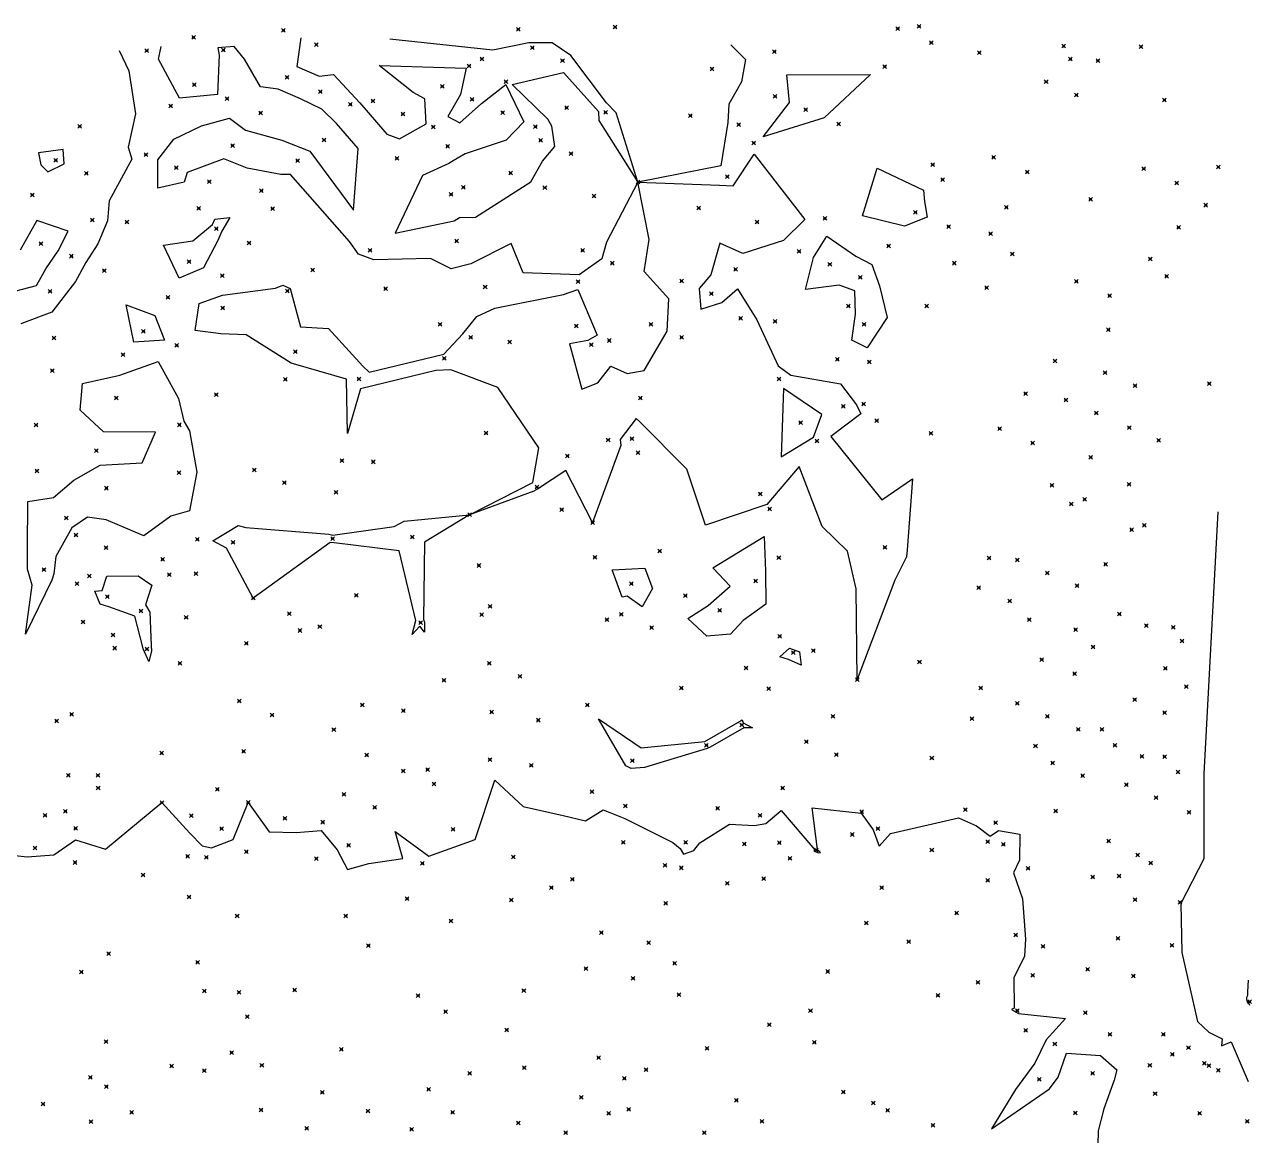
# Model space of a CAD drawing. Header units: inches. Extents: x 1411897 to 1412713, y 4930955 to 4931789.
# Drawn here: x 1412260.9 to 1412327.5, y 4931623.9 to 4931684.2 of the extents above; entities that cross this region are included whole.
import ezdxf

# ---------------------------------------------------------------- set-up
doc = ezdxf.new("R2010")
doc.units = ezdxf.units.IN
doc.header["$MEASUREMENT"] = 0
doc.header["$PDMODE"] = 35
doc.header["$PDSIZE"] = 0.1

msp = doc.modelspace()

# ---------------------------------------------------------------- linework, layer by layer
at = {"color": 2, "true_color": 0xf1eb1f}
for p, q in [((1412275.868, 4931683.512), (1412275.65, 4931681.97)), ((1412286.294, 4931682.853), (1412280.699, 4931683.452)), ((1412266.008, 4931682.826), (1412266.529, 4931681.724)), ((1412268.145, 4931682.357), (1412268.282, 4931683.042)), ((1412272.253, 4931683.045), (1412271.365, 4931682.975)), ((1412271.365, 4931682.975), (1412271.434, 4931682.581)), ((1412272.813, 4931682.36), (1412272.253, 4931683.045)), ((1412288.247, 4931683.243), (1412286.294, 4931682.853)), ((1412289.519, 4931683.247), (1412288.247, 4931683.243)), ((1412290.532, 4931682.567), (1412289.519, 4931683.247)), ((1412299.231, 4931683.133), (1412300.025, 4931682.336)), ((1412269.272, 4931680.244), (1412268.145, 4931682.357)), ((1412271.434, 4931682.581), (1412271.336, 4931680.434)), ((1412273.671, 4931680.86), (1412272.813, 4931682.36)), ((1412281.963, 4931680.547), (1412280.13, 4931682.015)), ((1412280.13, 4931682.015), (1412284.848, 4931681.867)), ((1412292.478, 4931679.984), (1412290.532, 4931682.567)), ((1412300.025, 4931682.336), (1412299.801, 4931681.135)), ((1412266.529, 4931681.724), (1412266.879, 4931679.388)), ((1412275.65, 4931681.97), (1412276.857, 4931681.443)), ((1412276.857, 4931681.443), (1412277.635, 4931681.525)), ((1412277.635, 4931681.525), (1412279.074, 4931679.98)), ((1412284.848, 4931681.867), (1412284.547, 4931680.443)), ((1412287.339, 4931680.989), (1412290.135, 4931681.64)), ((1412290.135, 4931681.64), (1412292.035, 4931679.515)), ((1412302.27, 4931681.51), (1412306.8, 4931681.535)), ((1412302.411, 4931680.001), (1412302.27, 4931681.51)), ((1412306.8, 4931681.535), (1412304.297, 4931679.181)), ((1412274.64, 4931680.733), (1412273.671, 4931680.86)), ((1412275.847, 4931680.207), (1412274.64, 4931680.733)), ((1412285.689, 4931679.948), (1412286.995, 4931680.991)), ((1412286.995, 4931680.991), (1412287.982, 4931678.962)), ((1412289.286, 4931679.102), (1412287.339, 4931680.989)), ((1412299.801, 4931681.135), (1412299.123, 4931679.908)), ((1412271.336, 4931680.434), (1412269.272, 4931680.244)), ((1412277.003, 4931679.637), (1412275.847, 4931680.207)), ((1412282.599, 4931680.213), (1412281.963, 4931680.547)), ((1412282.679, 4931678.842), (1412282.599, 4931680.213)), ((1412284.547, 4931680.443), (1412283.851, 4931679.239)), ((1412300.983, 4931678.139), (1412302.411, 4931680.001)), ((1412266.879, 4931679.388), (1412266.493, 4931677.581)), ((1412277.797, 4931678.871), (1412277.003, 4931679.637)), ((1412279.074, 4931679.98), (1412280.538, 4931678.284)), ((1412284.505, 4931678.9), (1412285.689, 4931679.948)), ((1412292.035, 4931679.515), (1412292.046, 4931679.022)), ((1412292.996, 4931679.447), (1412292.478, 4931679.984)), ((1412294.18, 4931675.68), (1412292.996, 4931679.447)), ((1412299.123, 4931679.908), (1412299.068, 4931678.917)), ((1412268.962, 4931678.011), (1412270.48, 4931678.745)), ((1412270.48, 4931678.745), (1412271.985, 4931679.152)), ((1412271.985, 4931679.152), (1412272.869, 4931678.496)), ((1412278.978, 4931677.503), (1412277.797, 4931678.871)), ((1412281.232, 4931678.041), (1412282.679, 4931678.842)), ((1412283.851, 4931679.239), (1412284.505, 4931678.9)), ((1412287.982, 4931678.962), (1412287.027, 4931677.952)), ((1412289.507, 4931678.724), (1412289.286, 4931679.102)), ((1412289.665, 4931677.614), (1412289.507, 4931678.724)), ((1412292.046, 4931679.022), (1412294.18, 4931675.68)), ((1412299.068, 4931678.917), (1412298.677, 4931676.564)), ((1412304.297, 4931679.181), (1412300.983, 4931678.139)), ((1412268.11, 4931676.886), (1412268.962, 4931678.011)), ((1412272.869, 4931678.496), (1412274.829, 4931677.96)), ((1412280.538, 4931678.284), (1412281.232, 4931678.041)), ((1412262.966, 4931677.445), (1412261.613, 4931677.273)), ((1412263.021, 4931676.673), (1412262.966, 4931677.445)), ((1412266.493, 4931677.581), (1412266.69, 4931676.932)), ((1412274.829, 4931677.96), (1412276.355, 4931677.367)), ((1412276.355, 4931677.367), (1412278.721, 4931674.158)), ((1412278.721, 4931674.158), (1412278.978, 4931677.503)), ((1412287.027, 4931677.952), (1412284.79, 4931677.224)), ((1412288.991, 4931676.826), (1412289.665, 4931677.614)), ((1412261.613, 4931677.273), (1412261.742, 4931676.615)), ((1412262.133, 4931676.243), (1412263.021, 4931676.673)), ((1412266.69, 4931676.932), (1412265.463, 4931674.662)), ((1412268.095, 4931675.354), (1412268.11, 4931676.886)), ((1412271.692, 4931676.948), (1412269.697, 4931676.21)), ((1412272.945, 4931676.44), (1412271.692, 4931676.948)), ((1412283.908, 4931676.694), (1412282.474, 4931676.048)), ((1412284.147, 4931676.834), (1412283.908, 4931676.694)), ((1412284.79, 4931677.224), (1412284.147, 4931676.834)), ((1412288.359, 4931675.703), (1412288.991, 4931676.826)), ((1412299.354, 4931675.486), (1412300.496, 4931677.196)), ((1412300.496, 4931677.196), (1412303.248, 4931673.651)), ((1412261.742, 4931676.615), (1412262.133, 4931676.243)), ((1412269.697, 4931676.21), (1412269.531, 4931675.68)), ((1412274.785, 4931676.093), (1412272.945, 4931676.44)), ((1412275.301, 4931676.104), (1412274.785, 4931676.093)), ((1412278.514, 4931672.456), (1412275.301, 4931676.104)), ((1412282.474, 4931676.048), (1412280.984, 4931672.912)), ((1412298.677, 4931676.564), (1412294.18, 4931675.68)), ((1412306.38, 4931673.848), (1412307.165, 4931676.44)), ((1412307.165, 4931676.44), (1412309.689, 4931675.249)), ((1412269.531, 4931675.68), (1412268.095, 4931675.354)), ((1412285.356, 4931673.771), (1412288.359, 4931675.703)), ((1412294.18, 4931675.68), (1412292.467, 4931672.429)), ((1412294.18, 4931675.68), (1412298.607, 4931675.514)), ((1412294.794, 4931672.561), (1412294.18, 4931675.68)), ((1412298.607, 4931675.514), (1412299.354, 4931675.486)), ((1412309.689, 4931675.249), (1412309.74, 4931674.633)), ((1412265.463, 4931674.662), (1412265.376, 4931673.571)), ((1412309.74, 4931674.633), (1412309.88, 4931673.77)), ((1412261.527, 4931673.595), (1412260.62, 4931671.99)), ((1412263.227, 4931673.018), (1412261.527, 4931673.595)), ((1412265.376, 4931673.571), (1412264.846, 4931672.331)), ((1412270.002, 4931672.49), (1412271.074, 4931673.386)), ((1412271.074, 4931673.386), (1412271.202, 4931673.662)), ((1412271.202, 4931673.662), (1412272.015, 4931673.768)), ((1412272.015, 4931673.768), (1412271.577, 4931673.022)), ((1412280.984, 4931672.912), (1412284.199, 4931673.587)), ((1412284.199, 4931673.587), (1412284.492, 4931673.758)), ((1412284.492, 4931673.758), (1412285.356, 4931673.771)), ((1412303.248, 4931673.651), (1412302.09, 4931672.506)), ((1412308.649, 4931673.291), (1412306.38, 4931673.848)), ((1412309.88, 4931673.77), (1412308.649, 4931673.291)), ((1412262.684, 4931671.957), (1412263.227, 4931673.018)), ((1412271.577, 4931673.022), (1412271.36, 4931672.513)), ((1412303.709, 4931671.593), (1412304.434, 4931672.752)), ((1412304.434, 4931672.752), (1412306.018, 4931671.664)), ((1412264.846, 4931672.331), (1412264.189, 4931671.319)), ((1412268.408, 4931672.251), (1412270.002, 4931672.49)), ((1412269.263, 4931670.46), (1412268.408, 4931672.251)), ((1412271.36, 4931672.513), (1412270.587, 4931671.033)), ((1412279.006, 4931671.766), (1412278.514, 4931672.456)), ((1412287.298, 4931672.348), (1412285.105, 4931671.235)), ((1412287.937, 4931670.76), (1412287.298, 4931672.348)), ((1412292.467, 4931672.429), (1412292.212, 4931671.524)), ((1412294.52, 4931670.832), (1412294.794, 4931672.561)), ((1412298.623, 4931672.367), (1412298.128, 4931670.649)), ((1412299.87, 4931671.797), (1412298.623, 4931672.367)), ((1412302.09, 4931672.506), (1412299.87, 4931671.797)), ((1412262.015, 4931670.969), (1412262.684, 4931671.957)), ((1412279.84, 4931671.457), (1412279.006, 4931671.766)), ((1412282.908, 4931671.526), (1412279.84, 4931671.457)), ((1412284.03, 4931670.973), (1412282.908, 4931671.526)), ((1412292.212, 4931671.524), (1412290.981, 4931670.642)), ((1412303.28, 4931669.842), (1412303.709, 4931671.593)), ((1412306.018, 4931671.664), (1412306.884, 4931671.214)), ((1412261.514, 4931670.058), (1412262.015, 4931670.969)), ((1412264.189, 4931671.319), (1412263.634, 4931670.282)), ((1412270.587, 4931671.033), (1412269.263, 4931670.46)), ((1412285.105, 4931671.235), (1412284.03, 4931670.973)), ((1412290.981, 4931670.642), (1412287.937, 4931670.76)), ((1412295.862, 4931669.342), (1412294.52, 4931670.832)), ((1412306.884, 4931671.214), (1412307.303, 4931670.055)), ((1412259.565, 4931669.555), (1412261.514, 4931670.058)), ((1412263.634, 4931670.282), (1412262.343, 4931668.626)), ((1412274.496, 4931669.921), (1412274.895, 4931670.077)), ((1412274.895, 4931670.077), (1412275.292, 4931669.897)), ((1412298.128, 4931670.649), (1412297.495, 4931669.907)), ((1412305.105, 4931670.085), (1412303.28, 4931669.842)), ((1412305.951, 4931669.782), (1412305.105, 4931670.085)), ((1412307.303, 4931670.055), (1412307.719, 4931668.327)), ((1412270.353, 4931669.094), (1412271.618, 4931669.55)), ((1412271.618, 4931669.55), (1412274.496, 4931669.921)), ((1412275.292, 4931669.897), (1412275.856, 4931667.821)), ((1412286.397, 4931668.827), (1412290.133, 4931669.577)), ((1412290.133, 4931669.577), (1412290.912, 4931669.855)), ((1412290.912, 4931669.855), (1412291.969, 4931667.367)), ((1412295.759, 4931667.586), (1412295.862, 4931669.342)), ((1412297.495, 4931669.907), (1412297.591, 4931668.774)), ((1412298.734, 4931669.145), (1412299.588, 4931669.88)), ((1412299.588, 4931669.88), (1412300.641, 4931668.209)), ((1412305.988, 4931668.51), (1412305.951, 4931669.782)), ((1412266.802, 4931666.987), (1412266.388, 4931669.024)), ((1412266.388, 4931669.024), (1412267.941, 4931668.439)), ((1412270.13, 4931667.626), (1412270.353, 4931669.094)), ((1412285.425, 4931668.392), (1412286.397, 4931668.827)), ((1412297.591, 4931668.774), (1412298.734, 4931669.145)), ((1412262.343, 4931668.626), (1412260.66, 4931667.985)), ((1412267.941, 4931668.439), (1412268.472, 4931667.09)), ((1412284.661, 4931667.437), (1412285.425, 4931668.392)), ((1412300.641, 4931668.209), (1412301.792, 4931665.712)), ((1412305.801, 4931667.092), (1412305.988, 4931668.51)), ((1412307.719, 4931668.327), (1412306.635, 4931666.685)), ((1412271.522, 4931667.437), (1412270.13, 4931667.626)), ((1412272.905, 4931667.395), (1412271.522, 4931667.437)), ((1412275.348, 4931665.852), (1412272.905, 4931667.395)), ((1412275.856, 4931667.821), (1412277.375, 4931667.73)), ((1412277.375, 4931667.73), (1412279.227, 4931665.69)), ((1412283.631, 4931666.341), (1412284.661, 4931667.437)), ((1412291.969, 4931667.367), (1412291.46, 4931667.077)), ((1412294.524, 4931665.454), (1412295.759, 4931667.586)), ((1412268.472, 4931667.09), (1412266.802, 4931666.987)), ((1412291.46, 4931667.077), (1412290.459, 4931666.89)), ((1412290.459, 4931666.89), (1412291.124, 4931664.434)), ((1412306.635, 4931666.685), (1412305.801, 4931667.092)), ((1412279.571, 4931665.361), (1412283.631, 4931666.341)), ((1412266.036, 4931665.204), (1412268.118, 4931665.933)), ((1412268.118, 4931665.933), (1412269.223, 4931663.937)), ((1412278.355, 4931664.987), (1412275.348, 4931665.852)), ((1412283.206, 4931665.449), (1412279.112, 4931664.461)), ((1412279.227, 4931665.69), (1412279.571, 4931665.361)), ((1412284.009, 4931665.485), (1412283.206, 4931665.449)), ((1412286.57, 4931664.525), (1412284.009, 4931665.485)), ((1412292.008, 4931664.782), (1412292.708, 4931665.69)), ((1412292.708, 4931665.69), (1412293.586, 4931665.291)), ((1412293.586, 4931665.291), (1412294.524, 4931665.454)), ((1412301.792, 4931665.712), (1412302.474, 4931665.202)), ((1412263.883, 4931663.298), (1412264.003, 4931664.749)), ((1412264.003, 4931664.749), (1412266.036, 4931665.204)), ((1412278.407, 4931662.037), (1412278.355, 4931664.987)), ((1412291.124, 4931664.434), (1412292.008, 4931664.782)), ((1412302.474, 4931665.202), (1412305.177, 4931664.725)), ((1412305.177, 4931664.725), (1412306.042, 4931663.588)), ((1412279.112, 4931664.461), (1412278.407, 4931662.037)), ((1412288.79, 4931661.248), (1412286.57, 4931664.525)), ((1412302.091, 4931664.482), (1412301.963, 4931660.769)), ((1412304.17, 4931663.065), (1412302.091, 4931664.482)), ((1412269.223, 4931663.937), (1412269.52, 4931662.705)), ((1412306.042, 4931663.588), (1412306.283, 4931663.096)), ((1412265.146, 4931662.121), (1412263.883, 4931663.298)), ((1412269.52, 4931662.705), (1412269.813, 4931662.173)), ((1412294.08, 4931662.845), (1412293.205, 4931661.71)), ((1412294.254, 4931662.677), (1412294.08, 4931662.845)), ((1412296.836, 4931660.088), (1412294.254, 4931662.677)), ((1412303.709, 4931661.834), (1412304.17, 4931663.065)), ((1412306.283, 4931663.096), (1412304.65, 4931661.874)), ((1412267.981, 4931662.1), (1412265.146, 4931662.121)), ((1412267.254, 4931660.433), (1412267.981, 4931662.1)), ((1412269.813, 4931662.173), (1412270.212, 4931659.935)), ((1412293.254, 4931661.38), (1412291.71, 4931657.19)), ((1412293.205, 4931661.71), (1412293.254, 4931661.38)), ((1412301.963, 4931660.769), (1412303.709, 4931661.834)), ((1412304.65, 4931661.874), (1412307.425, 4931658.42)), ((1412288.46, 4931659.364), (1412288.79, 4931661.248)), ((1412263.531, 4931659.502), (1412264.972, 4931660.315)), ((1412264.972, 4931660.315), (1412267.254, 4931660.433)), ((1412290.265, 4931660.016), (1412288.769, 4931659.048)), ((1412291.71, 4931657.19), (1412290.265, 4931660.016)), ((1412297.842, 4931657.054), (1412296.836, 4931660.088)), ((1412302.936, 4931660.236), (1412301.18, 4931658.171)), ((1412304.175, 4931656.98), (1412302.936, 4931660.236)), ((1412262.43, 4931658.56), (1412263.531, 4931659.502)), ((1412270.212, 4931659.935), (1412269.821, 4931657.831)), ((1412285.03, 4931657.62), (1412288.46, 4931659.364)), ((1412307.425, 4931658.42), (1412309.09, 4931659.56)), ((1412309.09, 4931659.56), (1412308.803, 4931655.716)), ((1412288.524, 4931658.896), (1412285.03, 4931657.62)), ((1412288.769, 4931659.048), (1412288.524, 4931658.896)), ((1412261.017, 4931655.789), (1412261.034, 4931658.338)), ((1412261.034, 4931658.338), (1412262.43, 4931658.56)), ((1412301.18, 4931658.171), (1412297.842, 4931657.054)), ((1412264.288, 4931657.491), (1412263.433, 4931656.897)), ((1412265.299, 4931657.332), (1412264.288, 4931657.491)), ((1412268.805, 4931657.545), (1412267.343, 4931656.48)), ((1412269.821, 4931657.831), (1412268.805, 4931657.545)), ((1412281.474, 4931657.261), (1412285.03, 4931657.62)), ((1412285.03, 4931657.62), (1412282.578, 4931656.12)), ((1412325.665, 4931657.772), (1412324.912, 4931643.547)), ((1412263.433, 4931656.897), (1412262.562, 4931655.341)), ((1412267.343, 4931656.48), (1412265.299, 4931657.332)), ((1412271.081, 4931656.207), (1412272.461, 4931657.037)), ((1412272.461, 4931657.037), (1412272.887, 4931656.923)), ((1412272.887, 4931656.923), (1412277.389, 4931656.554)), ((1412277.604, 4931656.5), (1412280.946, 4931656.974)), ((1412280.946, 4931656.974), (1412281.474, 4931657.261)), ((1412305.557, 4931655.642), (1412304.175, 4931656.98)), ((1412271.823, 4931655.803), (1412271.081, 4931656.207)), ((1412277.466, 4931656.105), (1412273.28, 4931653.09)), ((1412277.389, 4931656.554), (1412277.604, 4931656.5)), ((1412277.682, 4931656.1), (1412277.466, 4931656.105)), ((1412281.205, 4931655.656), (1412277.682, 4931656.1)), ((1412282.578, 4931656.12), (1412282.537, 4931651.923)), ((1412298.254, 4931654.74), (1412301.038, 4931656.426)), ((1412301.038, 4931656.426), (1412301.101, 4931654.551)), ((1412261.018, 4931654.662), (1412261.017, 4931655.789)), ((1412262.562, 4931655.341), (1412262.45, 4931654.409)), ((1412273.28, 4931653.09), (1412271.823, 4931655.803)), ((1412282.121, 4931651.866), (1412281.205, 4931655.656)), ((1412306.038, 4931653.6), (1412305.557, 4931655.642)), ((1412308.803, 4931655.716), (1412308.767, 4931655.335)), ((1412292.772, 4931654.632), (1412294.549, 4931654.708)), ((1412294.549, 4931654.708), (1412294.97, 4931653.616)), ((1412299.185, 4931653.729), (1412298.254, 4931654.74)), ((1412308.767, 4931655.335), (1412308.127, 4931654.063)), ((1412262.336, 4931654.072), (1412260.913, 4931651.122)), ((1412261.271, 4931653.785), (1412261.018, 4931654.662)), ((1412262.45, 4931654.409), (1412262.336, 4931654.072)), ((1412265.072, 4931653.499), (1412265.331, 4931654.274)), ((1412265.331, 4931654.274), (1412267.027, 4931654.292)), ((1412267.027, 4931654.292), (1412267.77, 4931653.79)), ((1412293.321, 4931653.135), (1412292.772, 4931654.632)), ((1412301.101, 4931654.551), (1412301.122, 4931652.757)), ((1412308.127, 4931654.063), (1412306.09, 4931648.66)), ((1412260.913, 4931651.122), (1412261.271, 4931653.785)), ((1412264.673, 4931653.462), (1412265.072, 4931653.499)), ((1412264.972, 4931652.767), (1412264.673, 4931653.462)), ((1412267.77, 4931653.79), (1412267.437, 4931652.718)), ((1412294.97, 4931653.616), (1412294.402, 4931652.61)), ((1412298, 4931652.687), (1412299.185, 4931653.729)), ((1412306.09, 4931648.66), (1412306.038, 4931653.6)), ((1412265.442, 4931652.623), (1412264.972, 4931652.767)), ((1412267.437, 4931652.718), (1412267.672, 4931652.32)), ((1412293.595, 4931653.191), (1412293.321, 4931653.135)), ((1412294.402, 4931652.61), (1412293.595, 4931653.191)), ((1412296.893, 4931651.986), (1412298, 4931652.687)), ((1412301.122, 4931652.757), (1412299.888, 4931651.876)), ((1412266.844, 4931652.101), (1412265.442, 4931652.623)), ((1412267.28, 4931650.416), (1412266.844, 4931652.101)), ((1412267.672, 4931652.32), (1412267.747, 4931650.511)), ((1412281.917, 4931651.121), (1412282.121, 4931651.866)), ((1412282.333, 4931651.568), (1412281.917, 4931651.121)), ((1412282.582, 4931651.238), (1412282.333, 4931651.568)), ((1412282.537, 4931651.923), (1412282.591, 4931651.789)), ((1412282.591, 4931651.789), (1412282.582, 4931651.238)), ((1412297.927, 4931651.013), (1412296.893, 4931651.986)), ((1412299.888, 4931651.876), (1412299.209, 4931651.135)), ((1412299.209, 4931651.135), (1412297.927, 4931651.013)), ((1412267.304, 4931650.326), (1412267.28, 4931650.416)), ((1412267.604, 4931649.655), (1412267.304, 4931650.326)), ((1412267.766, 4931650.21), (1412267.604, 4931649.655)), ((1412267.747, 4931650.511), (1412267.766, 4931650.21)), ((1412301.879, 4931649.893), (1412302.415, 4931650.367)), ((1412302.415, 4931650.367), (1412302.948, 4931650.164)), ((1412302.948, 4931650.164), (1412303.042, 4931649.438)), ((1412302.357, 4931649.757), (1412301.879, 4931649.893)), ((1412303.042, 4931649.438), (1412302.357, 4931649.757)), ((1412292.042, 4931646.525), (1412294.349, 4931644.955)), ((1412293.513, 4931643.978), (1412292.042, 4931646.525)), ((1412297.809, 4931645.307), (1412299.601, 4931646.333)), ((1412299.925, 4931646.037), (1412298.097, 4931644.989)), ((1412299.601, 4931646.333), (1412299.841, 4931646.482)), ((1412299.841, 4931646.482), (1412299.901, 4931646.309)), ((1412299.901, 4931646.309), (1412300.405, 4931646.048)), ((1412300.405, 4931646.048), (1412299.925, 4931646.037)), ((1412294.349, 4931644.955), (1412297.809, 4931645.307)), ((1412297.932, 4931644.92), (1412294.54, 4931643.891)), ((1412298.097, 4931644.989), (1412297.932, 4931644.92)), ((1412293.813, 4931643.826), (1412293.513, 4931643.978)), ((1412294.54, 4931643.891), (1412293.813, 4931643.826)), ((1412324.912, 4931643.547), (1412324.917, 4931638.936)), ((1412285.336, 4931639.981), (1412286.409, 4931643.198)), ((1412286.409, 4931643.198), (1412287.947, 4931641.779)), ((1412265.261, 4931639.456), (1412268.32, 4931641.98)), ((1412268.32, 4931641.98), (1412269.834, 4931640.327)), ((1412272.19, 4931639.982), (1412273.01, 4931641.99)), ((1412273.01, 4931641.99), (1412274.149, 4931640.389)), ((1412287.947, 4931641.779), (1412290.118, 4931641.275)), ((1412291.327, 4931640.987), (1412292.287, 4931641.588)), ((1412292.287, 4931641.588), (1412293.459, 4931641.124)), ((1412301.117, 4931640.854), (1412301.961, 4931641.558)), ((1412301.961, 4931641.558), (1412303.793, 4931639.413)), ((1412303.93, 4931639.43), (1412303.643, 4931641.698)), ((1412303.643, 4931641.698), (1412306.295, 4931641.404)), ((1412306.295, 4931641.404), (1412306.957, 4931640.512)), ((1412290.118, 4931641.275), (1412291.327, 4931640.987)), ((1412293.459, 4931641.124), (1412296.072, 4931639.82)), ((1412297.54, 4931639.801), (1412299.157, 4931640.807)), ((1412299.157, 4931640.807), (1412300.51, 4931640.743)), ((1412300.51, 4931640.743), (1412301.117, 4931640.854)), ((1412307.886, 4931640.3), (1412311.596, 4931641.16)), ((1412311.596, 4931641.16), (1412312.57, 4931640.73)), ((1412312.57, 4931640.73), (1412313.304, 4931640.163)), ((1412269.834, 4931640.327), (1412270.51, 4931639.643)), ((1412274.149, 4931640.389), (1412275.607, 4931640.353)), ((1412275.607, 4931640.353), (1412276.979, 4931640.463)), ((1412276.979, 4931640.463), (1412277.839, 4931639.411)), ((1412281.401, 4931638.944), (1412280.99, 4931640.417)), ((1412280.99, 4931640.417), (1412282.822, 4931639.069)), ((1412306.957, 4931640.512), (1412307.273, 4931639.61)), ((1412307.273, 4931639.61), (1412307.886, 4931640.3)), ((1412313.304, 4931640.163), (1412313.756, 4931640.461)), ((1412313.756, 4931640.461), (1412314.92, 4931640.277)), ((1412314.92, 4931640.277), (1412314.909, 4931638.857)), ((1412262.447, 4931639.151), (1412263.623, 4931639.963)), ((1412263.623, 4931639.963), (1412265.261, 4931639.456)), ((1412270.51, 4931639.643), (1412271.013, 4931639.53)), ((1412271.013, 4931639.53), (1412272.19, 4931639.982)), ((1412277.839, 4931639.411), (1412278.408, 4931638.35)), ((1412282.822, 4931639.069), (1412285.336, 4931639.981)), ((1412296.072, 4931639.82), (1412296.468, 4931639.486)), ((1412296.468, 4931639.486), (1412296.658, 4931639.176)), ((1412296.658, 4931639.176), (1412297.209, 4931639.388)), ((1412297.209, 4931639.388), (1412297.54, 4931639.801)), ((1412303.793, 4931639.413), (1412303.73, 4931639.359)), ((1412303.73, 4931639.359), (1412303.961, 4931639.253)), ((1412304.097, 4931639.265), (1412303.93, 4931639.43)), ((1412259.697, 4931639.189), (1412261.001, 4931639.039)), ((1412261.001, 4931639.039), (1412262.447, 4931639.151)), ((1412279.553, 4931638.67), (1412281.401, 4931638.944)), ((1412303.961, 4931639.253), (1412304.097, 4931639.265)), ((1412314.909, 4931638.857), (1412314.567, 4931638.172)), ((1412324.917, 4931638.936), (1412323.656, 4931636.509)), ((1412278.408, 4931638.35), (1412279.553, 4931638.67)), ((1412314.567, 4931638.172), (1412315.063, 4931636.751)), ((1412315.063, 4931636.751), (1412315.234, 4931634.566)), ((1412323.656, 4931636.509), (1412323.722, 4931633.837)), ((1412315.234, 4931634.566), (1412315.178, 4931633.651)), ((1412315.178, 4931633.651), (1412314.598, 4931632.47)), ((1412323.722, 4931633.837), (1412324.577, 4931630.096)), ((1412314.598, 4931632.47), (1412314.609, 4931630.812)), ((1412327.324, 4931632.34), (1412327.291, 4931631.714)), ((1412327.291, 4931631.512), (1412327.235, 4931631.405)), ((1412327.235, 4931631.405), (1412327.238, 4931631.287)), ((1412327.291, 4931631.714), (1412327.291, 4931631.512)), ((1412314.609, 4931630.812), (1412314.472, 4931630.749)), ((1412314.472, 4931630.749), (1412314.846, 4931630.536)), ((1412327.238, 4931631.287), (1412327.276, 4931631.123)), ((1412327.276, 4931631.123), (1412327.303, 4931631.097)), ((1412327.303, 4931631.097), (1412327.335, 4931631.081)), ((1412327.335, 4931631.081), (1412327.333, 4931631.064)), ((1412327.333, 4931631.064), (1412327.356, 4931631.074)), ((1412327.356, 4931631.074), (1412327.396, 4931630.979)), ((1412314.846, 4931630.536), (1412317.4, 4931630.25)), ((1412317.4, 4931630.25), (1412316.355, 4931629.095)), ((1412324.577, 4931630.096), (1412325.191, 4931629.507)), ((1412325.191, 4931629.507), (1412325.911, 4931629.148)), ((1412316.355, 4931629.095), (1412315.727, 4931627.837)), ((1412325.911, 4931629.148), (1412325.871, 4931628.769)), ((1412325.871, 4931628.769), (1412326.405, 4931628.994)), ((1412326.405, 4931628.994), (1412327.313, 4931626.828)), ((1412316.994, 4931627.066), (1412317.461, 4931628.38)), ((1412317.461, 4931628.38), (1412319.301, 4931628.247)), ((1412319.301, 4931628.247), (1412320.186, 4931627.466)), ((1412315.727, 4931627.837), (1412314.688, 4931626.397)), ((1412320.186, 4931627.466), (1412320.039, 4931626.902)), ((1412316.53, 4931626.43), (1412316.994, 4931627.066)), ((1412320.039, 4931626.902), (1412319.485, 4931625.355)), ((1412313.383, 4931624.258), (1412316.53, 4931626.43)), ((1412314.688, 4931626.397), (1412313.383, 4931624.258)), ((1412319.485, 4931625.355), (1412319.182, 4931624.149)), ((1412319.182, 4931624.149), (1412319.158, 4931623.382))]:
    msp.add_line(p, q, dxfattribs=at)
for p in [(1412274.92, 4931683.92), (1412287.68, 4931683.98), (1412292.94, 4931684.1), (1412308.29, 4931684.02), (1412309.45, 4931684.14), (1412270.04, 4931683.54), (1412310.11, 4931683.25), (1412267.5, 4931682.82), (1412271.66, 4931682.85), (1412276.71, 4931683.15), (1412288.45, 4931682.98), (1412301.59, 4931682.77), (1412312.72, 4931682.71), (1412317.3, 4931683.07), (1412321.5, 4931683.03), (1412285.01, 4931681.99), (1412285.7, 4931682.37), (1412290.08, 4931682.28), (1412307.58, 4931681.96), (1412317.67, 4931682.36), (1412319.16, 4931682.27), (1412275.12, 4931681.38), (1412298.2, 4931681.83), (1412270.08, 4931680.97), (1412276.93, 4931680.59), (1412283.55, 4931680.88), (1412287.01, 4931681.13), (1412316.35, 4931681.13), (1412271.86, 4931680.21), (1412278.56, 4931679.9), (1412279.78, 4931680.09), (1412285.17, 4931680.17), (1412301.63, 4931680.34), (1412317.99, 4931680.41), (1412322.77, 4931680.14), (1412268.8, 4931679.82), (1412273.68, 4931679.44), (1412281.41, 4931679.38), (1412286.83, 4931679.46), (1412290.3, 4931679.72), (1412292.42, 4931679.47), (1412297.03, 4931679.29), (1412303.29, 4931679.62), (1412263.86, 4931678.71), (1412283.06, 4931678.68), (1412288.61, 4931678.69), (1412299.65, 4931678.81), (1412305.08, 4931678.84), (1412277.13, 4931677.97), (1412288.89, 4931677.95), (1412272.16, 4931677.67), (1412283.84, 4931677.63), (1412290.55, 4931677.23), (1412300.47, 4931677.81), (1412262.56, 4931676.87), (1412267.45, 4931677.17), (1412275.69, 4931676.85), (1412281.09, 4931676.97), (1412310.19, 4931676.63), (1412313.49, 4931677.03), (1412264.22, 4931676.16), (1412269.1, 4931676.46), (1412287.26, 4931676.17), (1412299.03, 4931675.98), (1412315.32, 4931676.23), (1412321.65, 4931676.41), (1412325.7, 4931676.5), (1412270.89, 4931675.71), (1412284.7, 4931675.4), (1412289.12, 4931675.38), (1412294.18, 4931675.68), (1412310.72, 4931675.82), (1412323.44, 4931675.63), (1412261.28, 4931674.99), (1412273.73, 4931675.21), (1412284.03, 4931675.01), (1412291.79, 4931674.92), (1412318.76, 4931674.75), (1412270.32, 4931674.25), (1412274.33, 4931674.24), (1412297.48, 4931674.27), (1412309.25, 4931674.04), (1412314.19, 4931674.32), (1412325.02, 4931674.43), (1412264.54, 4931673.62), (1412266.42, 4931673.51), (1412300.65, 4931673.51), (1412304.33, 4931673.71), (1412311.05, 4931673.27), (1412271.28, 4931673.15), (1412313.33, 4931672.88), (1412323.54, 4931673.22), (1412261.75, 4931672.34), (1412273.06, 4931672.38), (1412279.63, 4931671.98), (1412284.33, 4931672.48), (1412291.17, 4931671.97), (1412302.93, 4931671.92), (1412307.79, 4931672.22), (1412263.41, 4931671.66), (1412269.8, 4931671.37), (1412292.78, 4931671.28), (1412311.36, 4931671.28), (1412314.51, 4931671.78), (1412322, 4931671.51), (1412265.19, 4931670.88), (1412271.6, 4931670.6), (1412276.51, 4931670.91), (1412299.48, 4931670.94), (1412304.6, 4931671.22), (1412322.89, 4931670.57), (1412285.88, 4931669.99), (1412290.93, 4931670.28), (1412296.55, 4931670.31), (1412306.25, 4931670.51), (1412313.11, 4931669.95), (1412317.99, 4931670.29), (1412262.25, 4931669.75), (1412268.65, 4931669.42), (1412275.14, 4931669.77), (1412280.47, 4931669.89), (1412298.17, 4931669.62), (1412319.79, 4931669.51), (1412271.63, 4931668.85), (1412305.61, 4931668.95), (1412309.86, 4931668.95), (1412283.43, 4931667.96), (1412294.88, 4931667.96), (1412299.75, 4931668.29), (1412301.63, 4931668.12), (1412306.46, 4931667.96), (1412267.32, 4931667.58), (1412285.1, 4931667.25), (1412290.83, 4931667.87), (1412296.55, 4931667.25), (1412319.73, 4931667.66), (1412262.46, 4931667.22), (1412269.13, 4931666.81), (1412287.21, 4931667), (1412291.64, 4931666.85), (1412292.62, 4931667.08), (1412266.21, 4931666.31), (1412275.57, 4931666.47), (1412283.66, 4931666.11), (1412305.01, 4931666.05), (1412306.74, 4931665.92), (1412316.83, 4931665.97), (1412262.37, 4931665.45), (1412319.55, 4931665.33), (1412275.03, 4931664.97), (1412279.02, 4931664.99), (1412301.84, 4931664.99), (1412321.18, 4931664.62), (1412325.21, 4931664.74), (1412265.84, 4931663.96), (1412271.27, 4931664.14), (1412294.31, 4931663.95), (1412315.23, 4931664.2), (1412305.33, 4931663.51), (1412306.43, 4931663.63), (1412317.42, 4931663.85), (1412303.01, 4931662.62), (1412307.15, 4931662.72), (1412319.07, 4931663.14), (1412261.49, 4931662.49), (1412269.27, 4931662.5), (1412285.93, 4931662.05), (1412310.09, 4931662.04), (1412313.82, 4931662.29), (1412320.86, 4931662.35), (1412292.56, 4931661.68), (1412293.85, 4931661.74), (1412303.9, 4931661.62), (1412315.61, 4931661.51), (1412322.46, 4931661.66), (1412264.76, 4931661.1), (1412290.35, 4931660.81), (1412294.18, 4931660.98), (1412318.77, 4931660.74), (1412261.53, 4931660), (1412273.34, 4931660.05), (1412278.1, 4931660.56), (1412279.8, 4931660.49), (1412269.25, 4931659.9), (1412274.98, 4931659.36), (1412320.85, 4931659.27), (1412265.31, 4931659.06), (1412277.78, 4931658.84), (1412288.69, 4931659.12), (1412300.82, 4931658.75), (1412316.66, 4931659.22), (1412301.33, 4931657.93), (1412317.71, 4931658.2), (1412318.44, 4931658.45), (1412263.13, 4931657.44), (1412285.03, 4931657.62), (1412290.04, 4931657.9), (1412291.71, 4931657.19), (1412320.99, 4931656.8), (1412321.68, 4931657.05), (1412263.65, 4931656.51), (1412270.25, 4931656.28), (1412272.19, 4931656.11), (1412277.59, 4931656.32), (1412281.92, 4931656.4), (1412265.29, 4931655.82), (1412291.84, 4931655.31), (1412295.36, 4931655.64), (1412301.83, 4931655.28), (1412307.59, 4931655.84), (1412313.25, 4931655.26), (1412261.91, 4931654.64), (1412268.36, 4931655.19), (1412285.54, 4931654.86), (1412314.78, 4931655.16), (1412319.58, 4931654.93), (1412264.38, 4931654.29), (1412268.72, 4931654.36), (1412270.17, 4931654.42), (1412300.57, 4931654.02), (1412316.41, 4931654.45), (1412263.71, 4931653.87), (1412278.88, 4931653.24), (1412293.82, 4931653.87), (1412312.69, 4931653.65), (1412318.03, 4931653.76), (1412265.36, 4931653.17), (1412273.28, 4931653.09), (1412286.15, 4931652.64), (1412296.76, 4931653.22), (1412314.37, 4931652.93), (1412267.18, 4931652.39), (1412269.64, 4931652.04), (1412275.24, 4931652.24), (1412285.69, 4931652.19), (1412292.49, 4931651.91), (1412293.27, 4931652.21), (1412298.62, 4931652.42), (1412315.43, 4931651.92), (1412320.33, 4931652.22), (1412264.04, 4931651.8), (1412275.82, 4931651.33), (1412276.9, 4931651.54), (1412282.37, 4931651.76), (1412294.92, 4931651.49), (1412317.95, 4931651.38), (1412321.79, 4931651.6), (1412323.25, 4931651.5), (1412265.67, 4931651.09), (1412272.91, 4931650.63), (1412301.88, 4931651.02), (1412323.73, 4931650.76), (1412265.76, 4931650.37), (1412267.51, 4931650.32), (1412302.61, 4931650.13), (1412303.71, 4931650.24), (1412318.9, 4931650.44), (1412269.3, 4931649.55), (1412286.1, 4931649.55), (1412300.05, 4931649.3), (1412309.47, 4931649.62), (1412316.11, 4931649.75), (1412322.83, 4931649.27), (1412283.64, 4931648.63), (1412287.77, 4931648.84), (1412306.09, 4931648.66), (1412317.89, 4931648.98), (1412296.54, 4931648.2), (1412301.28, 4931648.17), (1412312.8, 4931648.21), (1412323.96, 4931648.28), (1412272.52, 4931647.5), (1412279.2, 4931647.29), (1412291.43, 4931647.28), (1412314.78, 4931647.37), (1412321.16, 4931647.58), (1412263.42, 4931646.78), (1412274.31, 4931646.74), (1412281.44, 4931646.97), (1412286.23, 4931646.9), (1412304.77, 4931646.67), (1412316.42, 4931646.66), (1412322.78, 4931646.87), (1412262.6, 4931646.42), (1412277.66, 4931645.95), (1412288.76, 4931646.46), (1412299.82, 4931646.2), (1412312.32, 4931646.54), (1412318.09, 4931645.96), (1412319.38, 4931645.96), (1412303.33, 4931645.29), (1412268.31, 4931644.67), (1412272.76, 4931644.76), (1412297.9, 4931645.1), (1412304.96, 4931644.59), (1412315.77, 4931645.06), (1412320.08, 4931645.1), (1412279.45, 4931644.56), (1412286.14, 4931644.32), (1412288.38, 4931644), (1412293.88, 4931644.26), (1412310.14, 4931644.4), (1412316.7, 4931644.14), (1412321.55, 4931644.49), (1412322.78, 4931644.48), (1412263.24, 4931643.47), (1412264.85, 4931643.46), (1412281.43, 4931643.7), (1412282.75, 4931643.78), (1412318.33, 4931643.44), (1412323.51, 4931643.64), (1412264.86, 4931642.78), (1412271.34, 4931642.71), (1412283.1, 4931643), (1412302.03, 4931642.77), (1412320.71, 4931642.95), (1412268.32, 4931641.98), (1412273.01, 4931641.99), (1412278.21, 4931642.43), (1412291.68, 4931642.57), (1412322.32, 4931642.25), (1412261.98, 4931641.29), (1412263.08, 4931641.51), (1412269.92, 4931641.27), (1412279.88, 4931641.72), (1412293.5, 4931641.8), (1412298.5, 4931641.68), (1412300.81, 4931641.29), (1412306.33, 4931641.49), (1412311.96, 4931641.6), (1412316.87, 4931641.52), (1412324.11, 4931641.46), (1412263.63, 4931640.58), (1412275, 4931641.13), (1412277.06, 4931640.92), (1412313.6, 4931640.89), (1412271.56, 4931640.57), (1412284.14, 4931640.53), (1412305.82, 4931640.25), (1412307.21, 4931640.57), (1412261.43, 4931639.52), (1412272.91, 4931639.31), (1412278.46, 4931639.67), (1412293.38, 4931639.82), (1412296.77, 4931639.82), (1412299.96, 4931639.74), (1412301.86, 4931639.8), (1412303.86, 4931639.4), (1412310.14, 4931639.4), (1412313.18, 4931639.86), (1412314.03, 4931639.71), (1412319.74, 4931639.89), (1412263.61, 4931638.73), (1412269.72, 4931639.07), (1412270.74, 4931639.01), (1412276.71, 4931638.94), (1412282.47, 4931638.68), (1412287.41, 4931639.03), (1412295.65, 4931638.58), (1412302.43, 4931638.95), (1412321.32, 4931639.14), (1412322.03, 4931638.7), (1412267.3, 4931638.05), (1412296.53, 4931638.44), (1412315.37, 4931638.41), (1412318.88, 4931637.94), (1412320.31, 4931637.99), (1412289.48, 4931637.37), (1412290.62, 4931637.82), (1412299.03, 4931637.6), (1412301.01, 4931637.85), (1412307.42, 4931637.37), (1412313.18, 4931637.76), (1412269.8, 4931636.86), (1412281.64, 4931636.76), (1412287.3, 4931636.69), (1412321.18, 4931636.71), (1412295.69, 4931636.52), (1412311.48, 4931635.98), (1412323.62, 4931636.56), (1412272.41, 4931635.83), (1412278.31, 4931635.83), (1412284.02, 4931635.56), (1412306.58, 4931635.44), (1412292.19, 4931634.92), (1412314.7, 4931634.79), (1412320.25, 4931634.61), (1412279.54, 4931634.22), (1412294.76, 4931634.37), (1412308.89, 4931634.43), (1412316.18, 4931634.17), (1412323.18, 4931634.23), (1412265.43, 4931633.78), (1412270.26, 4931633.31), (1412296.17, 4931633.26), (1412263.95, 4931632.78), (1412291.35, 4931632.97), (1412304.49, 4931632.81), (1412315.62, 4931632.6), (1412318.6, 4931632.93), (1412293.91, 4931632.44), (1412312.64, 4931632.22), (1412321.09, 4931632.57), (1412270.63, 4931631.75), (1412272.51, 4931631.68), (1412275.53, 4931631.8), (1412282.24, 4931631.5), (1412287.98, 4931631.77), (1412296.4, 4931631.55), (1412310.47, 4931631.51), (1412283.73, 4931630.63), (1412303.55, 4931630.68), (1412314.78, 4931630.69), (1412327.4, 4931631.17), (1412272.96, 4931630.36), (1412301.31, 4931629.92), (1412318.48, 4931630.57), (1412287.05, 4931629.64), (1412315.24, 4931629.61), (1412319.81, 4931629.39), (1412322.72, 4931629.39), (1412265.29, 4931629), (1412297.93, 4931628.63), (1412303.76, 4931628.96), (1412316.82, 4931628.88), (1412324.08, 4931628.67), (1412272.11, 4931628.41), (1412278.07, 4931628.58), (1412292.04, 4931628.13), (1412323.21, 4931628.31), (1412268.85, 4931627.67), (1412270.62, 4931627.42), (1412273.75, 4931627.72), (1412285.04, 4931627.28), (1412288, 4931627.58), (1412294.62, 4931627.47), (1412318.87, 4931627.28), (1412321.98, 4931627.72), (1412324.94, 4931627.83), (1412325.19, 4931627.7), (1412325.7, 4931627.45), (1412264.44, 4931627.06), (1412293.44, 4931627), (1412315.97, 4931626.95), (1412265.31, 4931626.56), (1412277.03, 4931626.24), (1412282.81, 4931626.41), (1412291.1, 4931625.98), (1412305.34, 4931626.26), (1412322.27, 4931626.18), (1412261.87, 4931625.61), (1412273.71, 4931625.29), (1412293.68, 4931625.32), (1412299.53, 4931625.82), (1412306.96, 4931625.67), (1412307.74, 4931625.27), (1412264.47, 4931624.65), (1412266.68, 4931625.16), (1412279.51, 4931625.23), (1412284.11, 4931625.16), (1412287.68, 4931624.59), (1412292.59, 4931625.1), (1412300.91, 4931624.67), (1412317.93, 4931625.13), (1412324.68, 4931625.11), (1412327.27, 4931624.67), (1412276.19, 4931624.29), (1412281.88, 4931624.24), (1412290.26, 4931624.05), (1412297.78, 4931624.05), (1412310.2, 4931624.46)]:
    msp.add_point(p)

doc.saveas('drawing.dxf')
